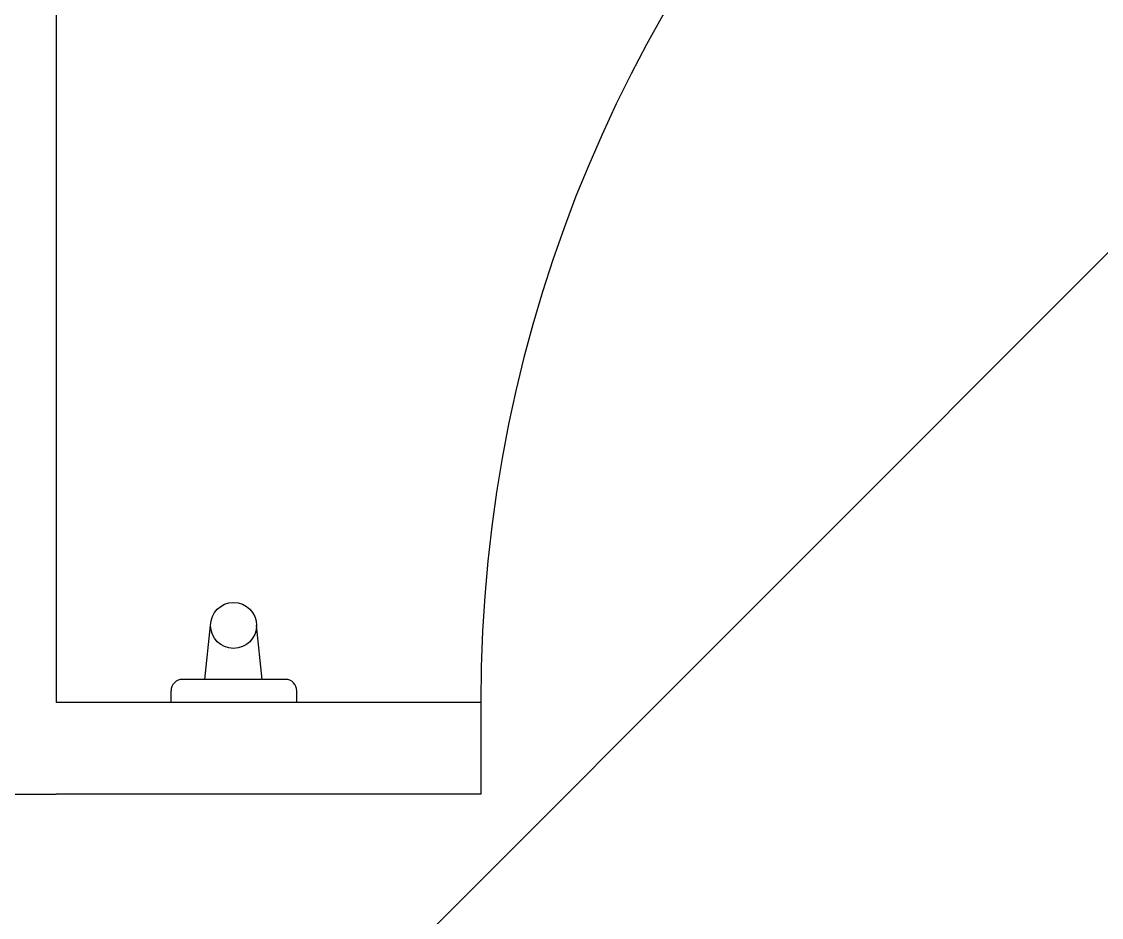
# Model space of a CAD drawing. Header units: millimetres. Extents: x 732 to 1037, y 127 to 299.
# Drawn here: x 736.0176 to 736.488, y 287.7283 to 288.1183 of the extents above; entities that cross this region are included whole.
import ezdxf

# ---------------------------------------------------------------- set-up
doc = ezdxf.new("R2010")
doc.units = ezdxf.units.MM
doc.layers.add('I-ARQ', color=8, linetype='Continuous')

# ---------------------------------------------------------------- blocks, each defined once
blk = doc.blocks.new('A$C4CA24491')
at = {"layer": 'I-ARQ', "color": 2}
blk.add_line((0, 10.83206), (8.21346, 19.04552), dxfattribs=at)

msp = doc.modelspace()

# ---------------------------------------------------------------- linework, layer by layer
at = {"layer": 'I-ARQ'}
for p, q in [((736.03258, 289.18378), (736.03258, 287.82192)), ((736.09738, 287.83192), (736.09991, 287.85539)), ((736.12244, 287.83192), (736.11991, 287.85539)), ((736.1325, 287.83192), (736.08767, 287.83192)), ((736.08267, 287.82192), (736.08267, 287.82692)), ((736.1375, 287.82192), (736.1375, 287.82692)), ((736.21758, 287.82192), (736.03258, 287.82192)), ((736.1375, 287.82192), (736.08267, 287.82192)), ((736.21758, 287.82192), (736.21758, 287.78192)), ((736.00258, 287.78192), (736.03258, 287.78192)), ((736.21758, 287.78192), (736.03258, 287.78192))]:
    msp.add_line(p, q, dxfattribs=at)
msp.add_circle((736.10991, 287.85539), 0.01, dxfattribs=at)
for centre, radius, start, end in [((736.81917, 287.8222), 0.60159, 90.15105, 180.02584), ((736.08767, 287.82692), 0.005, 90, 180), ((736.1325, 287.82692), 0.005, 0, 90)]:
    msp.add_arc(centre, radius, start, end, dxfattribs=at)

# ---------------------------------------------------------------- block references
msp.add_blockref('A$C4CA24491', (733.63258, 274.32726))

doc.saveas('drawing.dxf')
